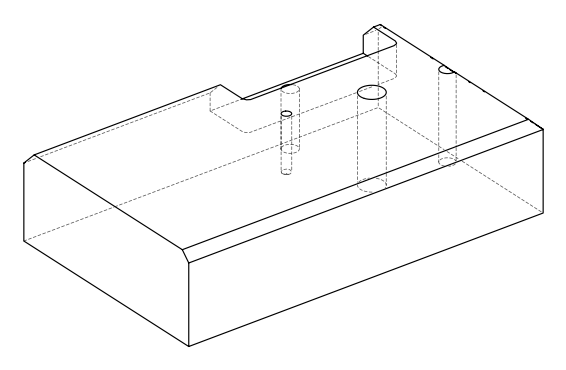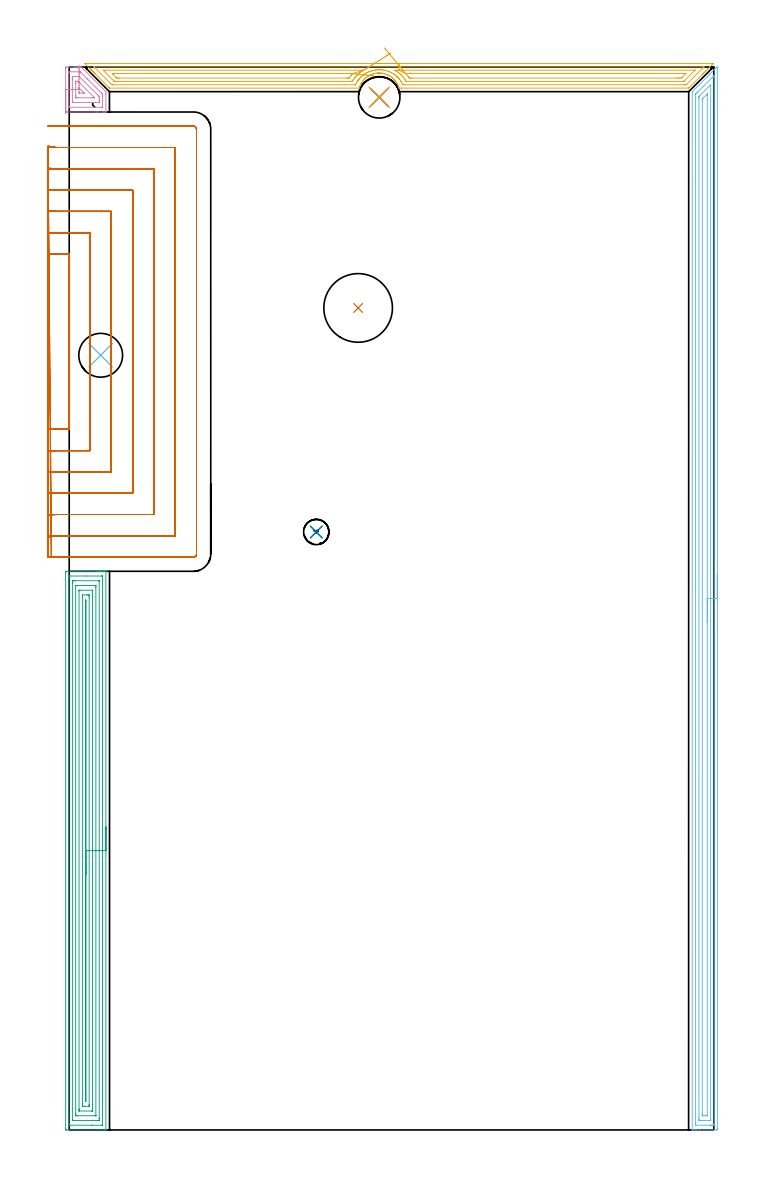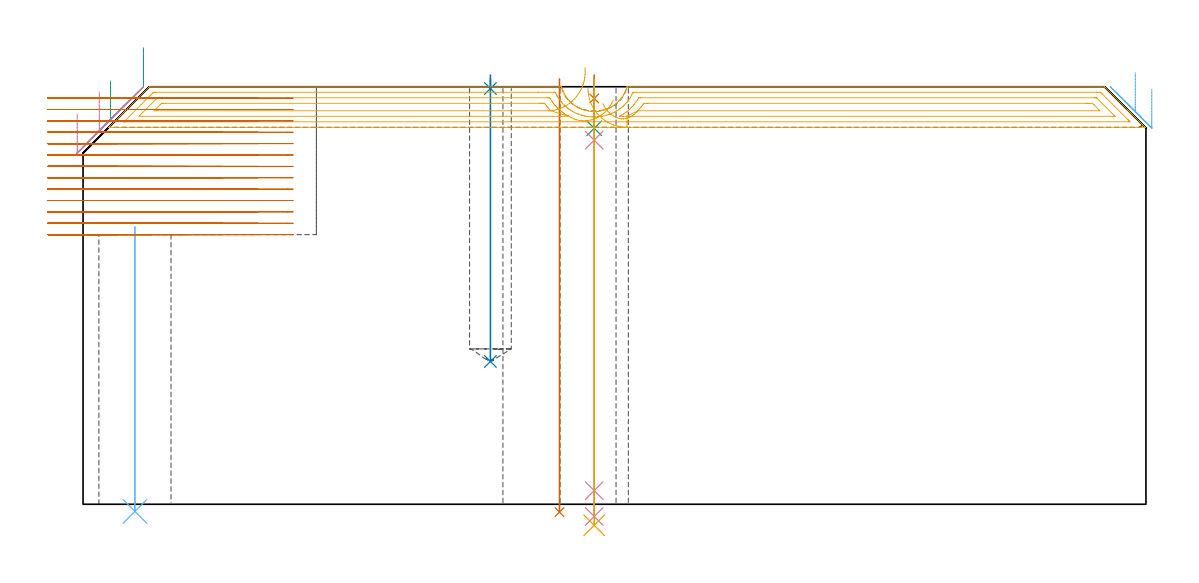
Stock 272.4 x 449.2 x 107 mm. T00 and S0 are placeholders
(PLAN: 13 operations, 8 tool changes, 117.1 min)
(1 SPOT_DRILL | STEP1HOLE | NXT0321_9005460120000 | 0.05 min | 182 mm3)
(2 SPOT_DRILL_1 | STEP1POCKET | NXT0321_9005460120000 | 0.03 min | 1 mm3)
(3 DRILL_BLIND_HOLE_INTO_CENTER | STEP1HOLE | UGT0301_191 | 0.05 min | 276 mm3)
(4 GUN_DRILL_THROUGH_HOLE | STEP1HOLE | UGT0307_003 | 0.53 min | 3723 mm3)
(5 SPADE_DRILL_TO_ENLARGE_THROUGH_HOLE | STEP1HOLE | UGT0306_008 | 0.46 min | 21502 mm3)
(6 INDEXABLE_INSERT_DRILL_THROUGH_HOLE_FROM_SOLID | STEP1HOLE_1 | NXT0302_008 | 0.3 min | 28708 mm3)
(7 INDEXABLE_INSERT_DRILL_THROUGH_HOLE_FROM_SOLID_1 | STEP1HOLE_2 | NXT0302_029 | 0.45 min | 70614 mm3)
(8 DRILL_BLIND_HOLE_INTO_CENTER_1 | STEP1POCKET | UGT0301_219 | 0.29 min | 6106 mm3)
(9 AREA_MILL | FG_CHAMFER_SURFACE | UGT0205_001 | 13.39 min | 35203 mm3)
(10 AREA_MILL_1 | FG_CHAMFER_SURFACE_1 | UGT0205_001 | 1.09 min | 3838 mm3)
(11 AREA_MILL_2 | FG_CHAMFER_SURFACE_2 | UGT0205_001 | 8.4 min | 13787 mm3)
(12 AREA_MILL_3 | FG_CHAMFER_SURFACE_3 | UGT0205_001 | 14.47 min | 24852 mm3)
(13 MILL_SLOT | SLOT_PARTIAL_RECTANGULAR | NXT0201_011 | Follow Part, ap 3, ae 75% | 77.55 min | 426715 mm3)
(TOOL NXT0321_9005460120000 | NC Spot Drill, 142deg, 12mm, Carbide, Uncoated | D12 PA142 FL30 Z2)
(TOOL UGT0301_191 | Twist Drill 7.1 mm | D7.1 PA118 FL66 Z2)
(TOOL UGT0307_003 | Gun Drill 7 mm | D7 PA130 FL24 Z1)
(TOOL UGT0306_008 | Spade Drill 17.5mm | D17.5 PA132 FL10 Z2)
(TOOL NXT0302_008 | Index. Insert Drill 18.5mm [880-D1850L25-05] | D18.5 PA176 FL93 Z2)
(TOOL NXT0302_029 | Index. Insert Drill 29mm [880-D2900L32-05] | D29 PA176 FL145 Z2)
(TOOL UGT0301_219 | Twist Drill 10.7 mm | D10.7 PA118 FL90 Z2)
(TOOL UGT0205_001 | Chamfer Mill 20 x 3 x 45 deg. | D20 FL50 Z2)
(TOOL NXT0201_011 | ENDMILL 12mm [2P460-1200-NA 1630] | D12 FL38 Z6)
(OP 1 SPOT_DRILL)
G17 G21 G94 G90
T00 M6
G54
G17 G0 G90 X131. Y436.4 S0 M3
G43 Z117. H0
G94 G81 G98 Z104. F250. R110.
G80
M5
M2
(OP 2 SPOT_DRILL_1)
G17 G21 G94 G90
T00 M6
G54
G17 G0 G90 X104.4 Y252.7 S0 M3
G43 Z117. H0
G94 G81 G98 Z106.539 F250. R110.
G80
M5
M2
(OP 3 DRILL_BLIND_HOLE_INTO_CENTER)
G17 G21 G94 G90
T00 M6
G54
G17 G0 G90 X131. Y436.4 S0 M3
G43 Z117. H0
G94 G81 G98 Z96.35 F250. R109.
G80
M5
M2
(OP 4 GUN_DRILL_THROUGH_HOLE)
G17 G21 G94 G90
T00 M6
G54
G17 G0 G90 X131. Y436.4 M8
G43 Z117. H0
Z107.641
S716 M3
G94 G1 Z93.321 F125. M26
G4 X.084
Z3.5 F250.
G4 X.084
Z-3.132 F125.
G4 X.084
M5
M9
G0 Z107.641
Z117.
M2
(OP 5 SPADE_DRILL_TO_ENLARGE_THROUGH_HOLE)
G17 G21 G94 G90
T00 M6
G54
G17 G0 G90 X131. Y436.4 S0 M3
G43 Z117. H0
G94 G73 G98 Z-5.396 F250. Q16.057 R109.
G80
M5
M2
(OP 6 INDEXABLE_INSERT_DRILL_THROUGH_HOLE_FROM_SOLID)
G17 G21 G94 G90
T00 M6
G54
G17 G0 G90 X13.3 Y327.4 S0 M3
G43 Z117. H1
G94 G81 G98 Z-1.823 F250. R71.1
G80
M5
M2
(OP 7 INDEXABLE_INSERT_DRILL_THROUGH_HOLE_FROM_SOLID_1)
G17 G21 G94 G90
T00 M6
G54
G17 G0 G90 X122.1 Y347.4 S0 M3
G43 Z117. H1
G94 G81 G98 Z-2.006 F250. R109.
G80
M5
M2
(OP 8 DRILL_BLIND_HOLE_INTO_CENTER_1)
G17 G21 G94 G90
T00 M6
G54
G17 G0 G90 X104.4 Y252.7 S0 M3
G43 Z117. H0
G94 G81 G98 Z36.6 F250. R109.
G80
M5
M2
(OP 9 AREA_MILL)
G17 G21 G94 G90
T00 M6
G54
G17 G0 G90 X15.5 Y128.05 S1061 M3
G43 Z117. H0
G94 G1 Y128.012 Z116.128 F250.
Y127.898 Z115.263
Y127.709 Z114.412
Y127.447 Z113.58
Y127.113 Z112.774
Y126.71 Z112.
Y126.242 Z111.264
Y125.71 Z110.572
Y125.121 Z109.929
Y124.478 Z109.339
Y123.786 Z108.808
Y123.05 Z108.34
Y122.276 Z107.937
Y121.47 Z107.603
Y120.638 Z107.341
Y119.786 Z107.152
Y118.922 Z107.038
Y118.05 Z107.
Y0.167
X15.497 Y0.01 Z106.988
X15.472 Y0.007 Z106.963
X15.109 Y0. Z106.608
X14.756 Z106.256
X14.092 Z105.587
X12.873 Z104.37
X12.319 Z103.813
X2.899 Z94.396
X-1.202 Z90.295
X-1.256 Y0.001 Z90.241
X-1.492 Y0.01 Z90.006
X-1.499 Y0.246 Z89.999
Y0.275
X-1.5 Y235.486 Z90.
X-1.497 Y235.857 Z90.002
X-1.492 Y236.09 Z90.006
X-1.255 Y236.1 Z90.242
X11.71 Z103.205
X12.319 Z103.813
X12.873 Z104.37
X13.205 Z104.701
X13.76 Z105.256
X14.092 Z105.587
X14.756 Z106.256
X15.109 Z106.609
X15.472 Y236.093 Z106.963
X15.497 Y236.09 Z106.988
X15.5 Y235.932 Z107.
Y118.05
X14.086 Z105.586
Y2.406
X14.085 Y2.178 Z105.585
X14.082 Y2.068 Z105.582
X14.079 Y2.021 Z105.579
X13.999 Y2.01 Z105.499
X13.601 Y2.001 Z105.101
X9.736 Y2. Z101.236
X0.305 Z91.805
X0.052 Y2.005 Z91.552
X-0.052 Y2.01 Z91.448
X-0.079 Y2.022 Z91.421
X-0.082 Y2.069 Z91.418
X-0.085 Y2.177 Z91.415
X-0.086 Y2.394 Z91.414
Y233.694
X-0.085 Y233.922 Z91.415
X-0.082 Y234.032 Z91.418
X-0.079 Y234.079 Z91.421
X0.001 Y234.09 Z91.501
X0.399 Y234.099 Z91.899
X7.245 Y234.1 Z98.745
X13.695 Z105.195
X13.948 Y234.095 Z105.448
X14.052 Y234.09 Z105.552
X14.079 Y234.078 Z105.579
X14.082 Y234.03 Z105.582
X14.085 Y233.923 Z105.585
X14.086 Y233.706 Z105.586
Y118.05
X12.671 Z104.171
Y5.079
X12.67 Y4.725 Z104.17
X12.666 Y4.186 Z104.166
X12.664 Y4.018 Z104.164
X12.498 Y4.006 Z103.998
X12.319 Y4.003 Z103.819
X11.617 Y4. Z103.117
X11.432 Z102.932
X1.681 Y4.001 Z93.181
X1.496 Y4.003 Z92.996
X1.374 Y4.007 Z92.874
X1.335 Y4.01 Z92.835
X1.333 Y4.026 Z92.833
X1.331 Y4.068 Z92.831
X1.329 Y4.186 Z92.829
Y231.021
X1.33 Y231.375 Z92.83
X1.334 Y231.914 Z92.834
X1.336 Y232.082 Z92.836
X1.502 Y232.094 Z93.002
X1.681 Y232.097 Z93.181
X2.383 Y232.1 Z93.883
X2.568 Z94.068
X12.319 Y232.099 Z103.819
X12.503 Y232.097 Z104.003
X12.626 Y232.093 Z104.126
X12.665 Y232.09 Z104.165
X12.667 Y232.074 Z104.167
X12.669 Y232.032 Z104.169
X12.671 Y231.914 Z104.171
Y118.05
X11.257 Z102.757
Y6.149
X11.256 Y6.046 Z102.756
X11.253 Y6.017 Z102.753
X11.251 Y6.01 Z102.751
X11.243 Y6.007 Z102.743
X11.19 Y6.003 Z102.69
X10.975 Y6.001 Z102.475
X10.546 Y6. Z102.046
X3.426 Z94.926
X3.016 Y6.002 Z94.516
X2.811 Y6.006 Z94.311
X2.762 Y6.01 Z94.262
X2.749 Y6.016 Z94.249
X2.747 Y6.032 Z94.247
X2.745 Y6.098 Z94.245
X2.743 Y6.689 Z94.243
Y6.865
Y229.951
X2.744 Y230.054 Z94.244
X2.747 Y230.083 Z94.247
X2.749 Y230.09 Z94.249
X2.757 Y230.093 Z94.257
X2.81 Y230.097 Z94.31
X3.025 Y230.099 Z94.525
X3.454 Y230.1 Z94.954
X10.574 Z102.074
X10.984 Y230.098 Z102.484
X11.188 Y230.094 Z102.688
X11.238 Y230.09 Z102.738
X11.251 Y230.084 Z102.751
X11.253 Y230.068 Z102.753
X11.255 Y230.002 Z102.755
X11.257 Y229.411 Z102.757
Y229.235
Y118.05
X9.843 Z101.343
Y8.281
X9.842 Y8.158 Z101.342
X9.839 Y8.06 Z101.339
X9.834 Y8.009 Z101.334
X9.82 Y8.006 Z101.32
X9.659 Y8.002 Z101.159
X9.419 Y8. Z100.919
X4.248 Y8.001 Z95.748
X4.192 Y8.005 Z95.692
X4.166 Y8.009 Z95.666
X4.163 Y8.096 Z95.663
X4.158 Y8.466 Z95.658
X4.157 Y8.651 Z95.657
Y8.836
Y227.819
X4.158 Y227.942 Z95.658
X4.161 Y228.04 Z95.661
X4.166 Y228.091 Z95.666
X4.18 Y228.094 Z95.68
X4.341 Y228.098 Z95.841
X4.581 Y228.1 Z96.081
X9.752 Y228.098 Z101.252
X9.808 Y228.095 Z101.308
X9.834 Y228.091 Z101.334
X9.837 Y228.003 Z101.337
X9.842 Y227.634 Z101.342
X9.843 Y227.449 Z101.343
Y227.264
Y118.05
X8.429 Z99.929
Y10.784
X8.427 Y10.437 Z99.927
X8.425 Y10.164 Z99.925
X8.422 Y10.03 Z99.922
X8.416 Y10.009 Z99.916
X8.382 Y10.006 Z99.882
X8.319 Y10.002 Z99.819
X6.548 Y10. Z98.048
X6.114 Y10.001 Z97.614
X5.657 Y10.004 Z97.157
X5.587 Y10.01 Z97.087
X5.578 Y10.084 Z97.078
X5.575 Y10.437 Z97.075
X5.572 Y10.983 Z97.072
X5.571 Y225.316 Z97.071
X5.573 Y225.663 Z97.073
X5.575 Y225.936 Z97.075
X5.578 Y226.07 Z97.078
X5.584 Y226.09 Z97.084
X5.618 Y226.094 Z97.118
X5.681 Y226.098 Z97.181
X7.452 Y226.1 Z98.952
X7.886 Y226.099 Z99.386
X8.343 Y226.096 Z99.843
X8.413 Y226.09 Z99.913
X8.422 Y226.016 Z99.922
X8.425 Y225.663 Z99.925
X8.428 Y225.117 Z99.928
X8.429 Y118.05 Z99.929
X7.015 Z98.515
X7.014 Y12.209 Z98.514
X7. Y12.101 Z98.5
X6.986 Y12.223 Z98.486
X6.985 Y12.238 Z98.485
X6.986 Y223.891 Z98.486
X7. Y223.999 Z98.5
X7.014 Y223.876 Z98.514
X7.015 Y223.862 Z98.515
Y118.05
Y117.178 Z98.553
Y116.314 Z98.667
Y115.462 Z98.855
Y114.63 Z99.118
Y113.824 Z99.452
Y113.05 Z99.854
Y112.314 Z100.323
Y111.622 Z100.854
Y110.979 Z101.444
Y110.39 Z102.087
Y109.858 Z102.779
Y109.39 Z103.515
Y108.987 Z104.288
Y108.653 Z105.094
Y108.391 Z105.926
Y108.202 Z106.778
Y108.088 Z107.643
Y108.05 Z108.515
G0 Z117.
M5
M2
(OP 10 AREA_MILL_1)
G17 G21 G94 G90
T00 M6
G54
G17 G0 G90 X-1.5 Y429.7 S1061 M3
G43 Z117. H0
Z100.
G94 G1 Y429.738 Z99.128 F250.
Y429.852 Z98.263
Y430.041 Z97.412
Y430.303 Z96.58
Y430.637 Z95.774
Y431.04 Z95.
Y431.508 Z94.264
Y432.04 Z93.572
Y432.629 Z92.929
Y433.272 Z92.34
Y433.964 Z91.808
Y434.7 Z91.34
Y435.474 Z90.937
Y436.28 Z90.603
Y437.112 Z90.341
Y437.964 Z90.152
Y438.828 Z90.038
Y439.7 Z90.
Y448.245
X-1.499 Y448.612 Z90.001
X-1.494 Y449.13 Z90.003
X-1.491 Y449.192 Z90.005
X-0.978 Y449.2 Z90.518
X1.681 Z93.175
X2.284 Z93.781
X2.568 Z94.064
X3.171 Z94.667
X3.454 Z94.949
X4.02 Z95.52
X4.784 Z96.283
X4.945 Y449.199 Z96.444
X5.111 Y449.19 Z96.607
X5.227 Y449.073 Z96.726
X15.421 Y438.88 Z106.919
X15.491 Y438.809 Z106.991
X15.493 Y438.797 Z106.993
X15.5 Y437.918 Z107.
Y430.342
X15.497 Y430.21 Z106.988
X15.476 Y430.207 Z106.967
X15.167 Y430.2 Z106.666
X14.658 Z106.157
X14.092 Z105.587
X12.036 Z103.533
X11.432 Z102.927
X10.848 Z102.343
X-0.978 Y430.201 Z90.519
X-1.201 Y430.203 Z90.296
X-1.491 Y430.208 Z90.006
X-1.494 Y430.269 Z90.003
X-1.499 Y430.788 Z90.001
X-1.5 Y431.313 Z90.
Y439.7
X-0.086 Z91.414
Y446.824
X-0.084 Y447.051 Z91.416
X-0.081 Y447.161 Z91.419
X-0.08 Y447.181 Z91.42
X-0.047 Y447.19 Z91.453
X0.058 Y447.193 Z91.558
X0.427 Y447.199 Z91.927
X4.341 Z95.841
X4.463 Y447.198 Z95.963
X4.561 Y447.194 Z96.061
X4.626 Y447.19 Z96.126
X4.677 Y447.162 Z96.177
X5.019 Y446.83 Z96.519
X7.735 Y444.115 Z99.235
X13.568 Y438.282 Z105.068
X13.929 Y437.918 Z105.429
X14.033 Y437.805 Z105.533
X14.079 Y437.747 Z105.579
X14.08 Y437.696 Z105.58
X14.083 Y437.475 Z105.583
X14.086 Y437.033 Z105.586
Y432.577
X14.083 Y432.349 Z105.583
X14.081 Y432.24 Z105.581
X14.079 Y432.219 Z105.579
X14.046 Y432.21 Z105.546
X13.942 Y432.207 Z105.442
X13.573 Y432.201 Z105.073
X0.047 Z91.547
X-0.037 Y432.202 Z91.463
X-0.073 Y432.206 Z91.427
X-0.08 Y432.209 Z91.42
X-0.082 Y432.215 Z91.418
X-0.084 Y432.241 Z91.416
X-0.085 Y432.349 Z91.415
X-0.086 Y432.564 Z91.414
Y439.7
X1.328 Z92.828
Y444.156
X1.329 Y444.51 Z92.829
X1.33 Y445.047 Z92.83
X1.332 Y445.136 Z92.832
X1.335 Y445.177 Z92.835
X1.339 Y445.19 Z92.839
X1.378 Y445.193 Z92.878
X1.53 Y445.199 Z93.03
X3.303 Y445.2 Z94.803
X3.454 Y445.198 Z94.954
X4.199 Y445.19 Z95.699
X4.341 Y445.059 Z95.841
X4.354 Y445.047 Z95.854
X11.902 Y437.499 Z103.402
X12.319 Y437.08 Z103.819
X12.369 Y437.026 Z103.869
X12.664 Y436.679 Z104.164
X12.669 Y436.135 Z104.169
X12.671 Y435.782 Z104.171
Y435.244
Y434.89
X12.67 Y434.353 Z104.17
X12.668 Y434.265 Z104.168
X12.665 Y434.223 Z104.165
X12.661 Y434.21 Z104.161
X12.622 Y434.207 Z104.122
X12.47 Y434.201 Z103.97
X1.681 Y434.2 Z93.181
X1.529 Y434.202 Z93.029
X1.428 Y434.205 Z92.928
X1.349 Y434.21 Z92.849
X1.335 Y434.221 Z92.835
X1.333 Y434.236 Z92.833
X1.331 Y434.353 Z92.831
X1.329 Y434.707 Z92.829
X1.328 Y439.7 Z92.828
X2.743 Z94.243
Y442.198
Y442.374
X2.747 Y443.084 Z94.247
X2.749 Y443.182 Z94.249
X2.838 Y443.19 Z94.338
X3.043 Y443.195 Z94.543
X3.454 Y443.199 Z94.954
X3.52 Z95.02
X3.722 Y443.19 Z95.222
X4.102 Y442.838 Z95.602
X4.341 Y442.607 Z95.841
X4.578 Y442.374 Z96.078
X10.546 Y436.405 Z102.046
X10.672 Y436.277 Z102.172
X10.709 Y436.236 Z102.209
X10.73 Y436.21 Z102.23
X10.681 Y436.207 Z102.181
X10.546 Y436.202 Z102.046
X10.432 Y436.201 Z101.932
X9.724 Y436.2 Z101.224
X3.39 Z94.89
X3.02 Y436.202 Z94.52
X2.835 Y436.206 Z94.335
X2.75 Y436.21 Z94.25
X2.748 Y436.273 Z94.248
X2.743 Y436.85 Z94.243
Y437.026
Y439.7
X4.157 Z95.657
Y439.885
X4.158 Y440.069 Z95.658
X4.16 Y440.192 Z95.66
X4.164 Y440.29 Z95.664
X4.167 Y440.324 Z95.667
X4.185 Y440.307 Z95.685
X4.341 Y440.158 Z95.841
X4.802 Y439.7 Z96.302
X5.227 Y439.275 Z96.727
X5.693 Y438.809 Z97.193
X6.114 Y438.385 Z97.614
X6.274 Y438.219 Z97.774
X6.28 Y438.209 Z97.78
X6.278 Y438.208 Z97.778
X6.224 Y438.204 Z97.724
X6.114 Y438.201 Z97.614
X4.341 Y438.2 Z95.841
X4.254 Y438.201 Z95.754
X4.201 Y438.204 Z95.701
X4.173 Y438.209 Z95.673
X4.164 Y438.213 Z95.664
X4.163 Y438.255 Z95.663
X4.158 Y438.624 Z95.658
X4.157 Y439.7 Z95.657
Y440.572 Z95.695
Y441.436 Z95.809
Y442.288 Z95.998
Y443.12 Z96.26
Y443.926 Z96.594
Y444.7 Z96.996
Y445.436 Z97.465
Y446.128 Z97.996
Y446.771 Z98.586
Y447.361 Z99.229
Y447.892 Z99.921
Y448.36 Z100.657
Y448.763 Z101.43
Y449.097 Z102.236
Y449.359 Z103.068
Y449.548 Z103.92
Y449.662 Z104.785
Y449.7 Z105.657
G0 Z117.
M5
M2
(OP 11 AREA_MILL_2)
G17 G21 G94 G90
T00 M6
G54
G17 G0 G90 X129.4 Y450.7 S1061 M3
G43 Z117. H0
Z106.6
G94 G1 X129.438 Z105.728 F250.
X129.552 Z104.864
X129.741 Z104.012
X130.003 Z103.18
X130.337 Z102.374
X130.74 Z101.6
X131.208 Z100.864
X131.74 Z100.172
X132.329 Z99.529
X132.972 Z98.94
X133.664 Z98.409
X134.4 Z97.94
X135.174 Z97.537
X135.98 Z97.203
X136.812 Z96.941
X137.664 Z96.752
X138.528 Z96.638
X139.4 Z96.6
X272.18 Y450.699 Z96.599
X272.183 Y450.694 Z96.604
X272.18 Y450.683 Z96.615
X272.109 Y450.608 Z96.691
X271.585 Y450.084 Z97.215
X271.384 Y449.882 Z97.414
X270.816 Y449.316 Z97.984
X270.692 Y449.191 Z98.107
X270.507 Y449.005 Z98.291
X269.987 Y448.486 Z98.813
X269.631 Y448.129 Z99.167
X269.157 Y447.657 Z99.643
X268.905 Y447.404 Z99.893
X268.755 Y447.253 Z100.043
X268.608 Y447.107 Z100.191
X268.459 Y446.958 Z100.34
X268.317 Y446.814 Z100.481
X268.178 Y446.677 Z100.621
X268.012 Y446.511 Z100.787
X267.878 Y446.376 Z100.92
X267.748 Y446.246 Z101.051
X262.027 Y440.527 Z106.773
X261.82 Y440.321 Z106.976
X261.794 Y440.306 Z106.992
X261.76 Y440.3 Z107.
X140.293
X139.415 Y440.307 Z106.993
X139.4 Y440.348 Z106.952
X139.375 Y440.423 Z106.876
X139.279 Y440.68 Z106.615
X139.042 Y441.318 Z105.982
X138.839 Y441.768 Z105.532
X138.609 Y442.212 Z105.088
X138.507 Y442.389 Z104.91
X138.273 Y442.751 Z104.548
X138.023 Y443.106 Z104.193
X137.911 Y443.246 Z104.052
X137.861 Y443.309 Z103.987
X137.794 Y443.395 Z103.904
X137.615 Y443.622 Z103.676
X137.497 Y443.747 Z103.548
X137.316 Y443.942 Z103.357
X137.262 Y444. Z103.299
X136.722 Y444.515 Z102.784
X136.49 Y444.707 Z102.59
X136.25 Y444.892 Z102.404
X135.83 Y445.188 Z102.11
X135.388 Y445.46 Z101.838
X134.937 Y445.708 Z101.588
X134.78 Y445.787 Z101.51
X134.59 Y445.871 Z101.427
X134.488 Y445.915 Z101.382
X134.415 Y445.948 Z101.35
X134.227 Y446.023 Z101.276
X134.045 Y446.096 Z101.204
X133.6 Y446.245 Z101.053
X133.179 Y446.366 Z100.933
X133.152 Y446.374 Z100.926
X133.109 Y446.384 Z100.916
X132.707 Y446.475 Z100.825
X132.344 Y446.537 Z100.761
X132.26 Y446.55 Z100.744
X132.255 Y446.551
X131.978 Y446.584 Z100.711
X131.814 Y446.604 Z100.691
X131.7 Y446.611 Z100.682
X131.529 Y446.624 Z100.672
X131.367 Y446.633 Z100.658
X131.362
X131.123 Y446.638 Z100.656
X131.057 Y446.639 Z100.652
X130.921 Y446.642 Z100.653
X130.682 Y446.631 Z100.658
X130.568 Y446.626 Z100.661
X130.475 Y446.623 Z100.667
X130.469 Z100.668
X130.433 Y446.619 Z100.67
X130.375 Y446.615 Z100.676
X130.227 Y446.604 Z100.692
X130.199 Y446.601 Z100.694
X130.028 Y446.587 Z100.71
X129.582 Y446.526 Z100.773
X129.135 Y446.44 Z100.859
X128.785 Y446.354 Z100.944
X128.69 Y446.331 Z100.967
X128.242 Y446.194 Z101.103
X127.789 Y446.028 Z101.266
X127.573 Y445.938 Z101.361
X127.553 Y445.929 Z101.37
X127.343 Y445.838 Z101.459
X127.223 Y445.787 Z101.511
X126.896 Y445.62 Z101.677
X126.567 Y445.431 Z101.869
X126.454 Y445.366 Z101.934
X126.012 Y445.083 Z102.216
X125.749 Y444.894 Z102.406
X125.43 Y444.639 Z102.66
X125.242 Y444.478 Z102.821
X125.12 Y444.373 Z102.927
X125.045 Y444.3 Z103.
X124.93 Y444.185 Z103.11
X124.812 Y444.071 Z103.227
X124.739 Y444. Z103.299
X124.524 Y443.762 Z103.538
X124.227 Y443.431 Z103.867
X124.133 Y443.309 Z103.989
X123.976 Y443.105 Z104.193
X123.671 Y442.663 Z104.635
X123.528 Y442.433 Z104.865
X123.39 Y442.211 Z105.088
X123.335 Y442.114 Z105.185
X123.136 Y441.719 Z105.581
X123.083 Y441.598 Z105.7
X123.064 Y441.556 Z105.741
X123.026 Y441.471 Z105.829
X122.958 Y441.317 Z105.982
X122.942 Y441.276 Z106.023
X122.884 Y441.118 Z106.177
X122.728 Y440.701 Z106.598
X122.713 Y440.661 Z106.639
X122.622 Y440.421 Z106.877
X122.576 Y440.305 Z106.991
X122.43 Y440.3 Z107.
X17.04
X17.006 Y440.306 Z106.992
X16.98 Y440.321 Z106.976
X16.773 Y440.526 Z106.773
X10.922 Y446.376 Z100.92
X10.788 Y446.511 Z100.787
X10.622 Y446.677 Z100.621
X10.483 Y446.814 Z100.481
X10.341 Y446.958 Z100.34
X10.192 Y447.107 Z100.191
X10.045 Y447.253 Z100.043
X9.895 Y447.404 Z99.893
X9.762 Y447.537 Z99.761
X9.607 Y447.691 Z99.604
X9.448 Y447.851 Z99.447
X9.332 Y447.967 Z99.331
X9.168 Y448.129 Z99.166
X9.001 Y448.298 Z99.
X8.902 Y448.397 Z98.901
X6.606 Y450.694 Z96.605
X6.608 Y450.696 Z96.603
X6.769 Y450.7 Z96.6
X139.4
Y449.286 Z98.014
X267.837 Y449.285 Z98.015
X268.012 Y449.283 Z98.017
X268.18 Y449.279 Z98.021
X268.311 Y449.272 Z98.028
X268.252 Y449.209 Z98.091
X268.111 Y449.062 Z98.238
X268.012 Y448.962 Z98.338
X267.813 Y448.763 Z98.537
X261.178 Y442.128 Z105.172
X260.867 Y441.821 Z105.479
X260.772 Y441.734 Z105.566
X260.743 Y441.721 Z105.579
X260.701 Y441.719 Z105.581
X259.974 Y441.715 Z105.585
X259.813 Y441.714 Z105.586
X141.918 Y441.715 Z105.585
X141.186 Y441.719 Z105.581
X141.018 Y441.721 Z105.579
X140.95 Y441.765 Z105.535
X140.915 Y441.823 Z105.477
X140.614 Y442.433 Z104.867
X140.293 Y443.015 Z104.285
X140.101 Y443.309 Z103.991
X139.669 Y443.922 Z103.378
X139.46 Y444.185 Z103.115
X139.4 Y444.258 Z103.042
X139.009 Y444.683 Z102.617
X138.633 Y445.062 Z102.238
X138.507 Y445.185 Z102.115
X138.375 Y445.304 Z101.996
X138.179 Y445.476 Z101.824
X137.644 Y445.909 Z101.391
X137.614 Y445.93 Z101.37
X137.601 Y445.938 Z101.362
X137.076 Y446.288 Z101.012
X136.721 Y446.507 Z100.793
X136.171 Y446.814 Z100.486
X135.827 Y446.985 Z100.315
X135.506 Y447.13 Z100.17
X134.934 Y447.355 Z99.945
X134.109 Y447.625 Z99.675
X134.041 Y447.644 Z99.656
X133.872 Y447.691 Z99.609
X133.148 Y447.847 Z99.453
X132.954 Y447.882 Z99.418
X132.255 Y447.981 Z99.319
X131.927 Y448.013 Z99.287
X131.362 Y448.045 Z99.255
X130.994 Y448.051 Z99.249
X130.469 Y448.038 Z99.262
X130.137 Y448.016 Z99.284
X129.575 Y447.96 Z99.34
X129.335 Y447.926 Z99.374
X128.682 Y447.813 Z99.487
X128.579 Y447.793 Z99.507
X128.137 Y447.691 Z99.609
X127.789 Y447.596 Z99.704
X127.732 Y447.579 Z99.721
X127.649 Y447.553 Z99.747
X126.896 Y447.289 Z100.011
X126.556 Y447.148 Z100.152
X126.003 Y446.905 Z100.395
X125.941 Y446.876 Z100.424
X125.823 Y446.814 Z100.486
X125.372 Y446.558 Z100.742
X125.11 Y446.403 Z100.897
X124.823 Y446.22 Z101.08
X124.402 Y445.938 Z101.362
X124.294 Y445.862 Z101.438
X124.266 Y445.841 Z101.459
X124.217 Y445.802 Z101.498
X123.809 Y445.461 Z101.839
X123.358 Y445.062 Z102.238
X123.34 Y445.046 Z102.254
X123.323 Y445.029 Z102.271
X122.911 Y444.59 Z102.71
X122.539 Y444.185 Z103.115
X122.489 Y444.128 Z103.172
X122.43 Y444.054 Z103.246
X122.115 Y443.618 Z103.682
X121.902 Y443.309 Z103.991
X121.759 Y443.092 Z104.208
X121.537 Y442.738 Z104.562
X121.43 Y442.538 Z104.762
X121.377 Y442.433 Z104.867
X121.06 Y441.775 Z105.525
X121.037 Y441.735 Z105.565
X121.027 Y441.721 Z105.579
X121.009 Y441.72 Z105.58
X120.644 Y441.715 Z105.585
X116.625 Y441.714 Z105.586
X18.664 Y441.715 Z105.585
X18.299 Y441.718 Z105.582
X18.117 Y441.721 Z105.579
X18.028 Y441.733 Z105.567
X17.933 Y441.822 Z105.478
X17.318 Y442.433 Z104.867
X17.04 Y442.71 Z104.59
X10.788 Y448.962 Z98.338
X10.537 Y449.215 Z98.085
X10.483 Y449.274 Z98.026
X10.478 Y449.282 Z98.018
Y449.283 Z98.017
X10.505 Y449.284 Z98.016
X10.561 Y449.285 Z98.015
X10.788 Y449.286 Z98.014
X139.4
Y447.872 Z99.428
X264.256 Y447.871 Z99.429
X264.32 Y447.87 Z99.43
X264.44 Y447.866 Z99.434
X264.451 Y447.865 Z99.435
X264.447 Y447.854 Z99.446
X264.44 Y447.841 Z99.459
X264.365 Y447.764 Z99.536
X264.292 Y447.691 Z99.609
X259.909 Y443.309 Z103.991
X259.741 Y443.15 Z104.15
X259.726 Y443.137 Z104.163
X259.67 Y443.134 Z104.167
X259.572 Y443.13 Z104.17
X259.449 Y443.129 Z104.171
X259.265 Y443.128 Z104.172
X142.973 Y443.129 Z104.171
X142.788 Y443.13 Z104.17
X142.421 Y443.135 Z104.165
X142.39 Y443.139 Z104.161
X142.382 Y443.148 Z104.152
X142.365 Y443.172 Z104.128
X142.079 Y443.653 Z103.647
X141.714 Y444.185 Z103.115
X141.186 Y444.891 Z102.409
X141.04 Y445.062 Z102.238
X140.687 Y445.453 Z101.847
X140.293 Y445.854 Z101.446
X140.204 Y445.938 Z101.362
X139.786 Y446.32 Z100.98
X139.4 Y446.634 Z100.666
X139.168 Y446.814 Z100.486
X138.507 Y447.277 Z100.023
X137.838 Y447.691 Z99.609
X137.614 Y447.829 Z99.471
X137.596 Y447.865 Z99.435
X137.614 Y447.866 Z99.434
X138.323 Y447.871 Z99.429
X138.507
X139.4 Y447.872 Z99.428
X142.162 Y446.453 Z100.847
X142.168 Y446.454 Z100.846
X142.203 Y446.456 Z100.844
X142.267 Y446.457 Z100.843
X142.443
X260.339
X260.479 Y446.455 Z100.845
X260.556 Y446.452 Z100.848
X260.589 Y446.449 Z100.851
X260.572 Y446.428 Z100.872
X260.536 Y446.387 Z100.913
X260.474 Y446.324 Z100.976
X259.081 Y444.93 Z102.37
X258.699 Y444.56 Z102.74
X258.188 Y444.55 Z102.75
X257.821 Y444.545 Z102.755
X257.295 Y444.543 Z102.757
X256.931
X144.759
X144.393 Y444.545 Z102.755
X143.866 Y444.55 Z102.75
X143.7 Y444.562 Z102.738
X143.554 Y444.757 Z102.543
X143.326 Y445.062 Z102.238
X142.973 Y445.525 Z101.775
X142.622 Y445.938 Z101.362
X142.162 Y446.453 Z100.847
X141.709 Y447.003 Z100.345
X141.229 Y447.585 Z99.907
X140.727 Y448.195 Z99.536
X140.206 Y448.827 Z99.235
X139.67 Y449.476 Z99.007
X139.124 Y450.139 Z98.853
X138.572 Y450.81 Z98.775
X138.017 Y451.483 Z98.772
X137.464 Y452.154 Z98.846
X136.917 Y452.817 Z98.995
X136.381 Y453.468 Z99.219
X135.859 Y454.101 Z99.515
X135.356 Y454.712 Z99.881
X134.874 Y455.296 Z100.316
X134.419 Y455.848 Z100.814
X133.993 Y456.365 Z101.373
X133.599 Y456.842 Z101.988
X133.242 Y457.276 Z102.655
G0 X135.908 Y455.04 Z103.581
G1 X135.533 Y454.806 Z102.83
X135.104 Y454.537 Z102.119
X134.624 Y454.236 Z101.455
X134.097 Y453.906 Z100.843
X133.527 Y453.549 Z100.288
X132.918 Y453.167 Z99.793
X132.275 Y452.765 Z99.363
X131.602 Y452.343 Z99.001
X130.905 Y451.907 Z98.709
X130.19 Y451.458 Z98.49
X129.461 Y451.002 Z98.346
X128.724 Y450.54 Z98.277
X127.984 Y450.077 Z98.284
X127.248 Y449.616 Z98.367
X126.521 Y449.16 Z98.525
X125.809 Y448.714 Z98.758
X125.116 Y448.28 Z99.063
X124.449 Y447.862 Z99.438
X124.402 Y447.832 Z99.468
X124.324 Y447.786 Z99.514
X124.196 Y447.712 Z99.588
X124.16 Y447.691 Z99.609
X123.646 Y447.374 Z99.926
X123.323 Y447.165 Z100.135
X123.114 Y447.02 Z100.28
X122.826 Y446.814 Z100.486
X122.606 Y446.642 Z100.658
X122.43 Y446.498 Z100.802
X121.799 Y445.938 Z101.362
X121.665 Y445.812 Z101.488
X121.537 Y445.685 Z101.615
X121.233 Y445.36 Z101.94
X120.96 Y445.062 Z102.238
X120.815 Y444.894 Z102.406
X120.644 Y444.685 Z102.615
X120.281 Y444.185 Z103.115
X120.068 Y443.874 Z103.426
X119.702 Y443.309 Z103.991
X119.588 Y443.135 Z104.165
X119.226 Y443.131 Z104.169
X119.041 Y443.129 Z104.171
X19.719
X19.535 Y443.13 Z104.17
X19.167 Y443.135 Z104.165
X19.073 Y443.137 Z104.163
X19.048 Y443.159 Z104.141
X18.994 Y443.208 Z104.092
X18.89 Y443.309 Z103.991
X18.826 Y443.373 Z103.927
X15.253 Y446.946 Z100.354
X14.511 Y447.691 Z99.609
X14.36 Y447.847 Z99.453
X14.354 Y447.866 Z99.434
X15.253 Y447.871 Z99.429
X124.217
X124.316 Y447.869 Z99.431
X124.449 Y447.862 Z99.438
X119.838 Y446.448 Z100.852
X119.818 Y446.421 Z100.879
X119.801 Y446.399 Z100.901
X119.553 Y446.132 Z101.168
X119.377 Y445.938 Z101.362
X119.137 Y445.664 Z101.636
X118.858 Y445.324 Z101.976
X118.744 Y445.173 Z102.127
X118.365 Y444.664 Z102.636
X118.276 Y444.55 Z102.75
X118.141 Y444.547 Z102.753
X117.965 Y444.544 Z102.756
X117.6 Y444.543 Z102.757
X117.071
X21.141
X20.612 Y444.544 Z102.756
X20.244 Y444.547 Z102.753
X20.121 Y444.55 Z102.75
X19.862 Y444.795 Z102.505
X19.719 Y444.931 Z102.369
X18.6 Y446.05 Z101.25
X18.392 Y446.262 Z101.038
X18.264 Y446.396 Z100.904
X18.215 Y446.453 Z100.847
X18.223
X18.299 Y446.455 Z100.845
X18.826 Y446.457 Z100.843
X19.19
X119.222
X119.499 Y446.456 Z100.844
X119.751 Y446.453 Z100.847
X119.813 Y446.45 Z100.85
X119.838 Y446.448 Z100.852
X120.695 Y446.352 Z100.986
X121.537 Y446.259 Z101.194
X122.357 Y446.168 Z101.475
X123.151 Y446.079 Z101.827
X123.91 Y445.995 Z102.248
X124.631 Y445.915 Z102.733
X125.307 Y445.84 Z103.28
X125.932 Y445.77 Z103.884
X126.503 Y445.707 Z104.54
X127.015 Y445.65 Z105.244
X127.465 Y445.6 Z105.99
X127.847 Y445.557 Z106.773
X128.161 Y445.523 Z107.586
X128.403 Y445.496 Z108.424
X128.571 Y445.477 Z109.28
X128.665 Y445.467 Z110.147
X128.683 Y445.465 Z111.019
X128.625 Y445.471 Z111.89
G0 Z117.
M5
M2
(OP 12 AREA_MILL_3)
G17 G21 G94 G90
T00 M6
G54
G17 G0 G90 X273.9 Y234.599 S1061 M3
G43 Z117. H0
Z106.4
G94 G1 Y234.561 Z105.528 F250.
Y234.447 Z104.663
Y234.259 Z103.812
Y233.996 Z102.98
Y233.662 Z102.174
Y233.26 Z101.4
Y232.791 Z100.664
Y232.26 Z99.972
Y231.67 Z99.329
Y231.027 Z98.739
Y230.335 Z98.208
Y229.599 Z97.74
Y228.826 Z97.337
Y228.02 Z97.003
Y227.188 Z96.741
Y226.336 Z96.552
Y225.471 Z96.438
Y224.599 Z96.4
Y0.628
X273.896 Y0.189 Z96.402
X273.892 Y0.01 Z96.406
X273.71 Y0. Z96.587
X266.396 Z103.898
X264.991 Z105.305
X264.633 Z105.662
X263.667 Z106.633
X263.305 Z106.986
X263.303 Y0.007 Z106.988
X263.3 Y0.181 Z107.
X263.304 Y438.74 Z106.996
X263.306 Y438.748 Z106.994
X263.322 Y438.812 Z106.974
X263.354 Y438.855 Z106.943
X270.804 Y446.304 Z99.496
X273.54 Y449.041 Z96.759
X273.585 Y449.087 Z96.712
X273.672 Y449.163 Z96.622
X273.778 Y449.185 Z96.515
X273.897 Y449.199 Z96.397
X273.9 Y449.132 Z96.4
Y224.599
X272.486 Z97.814
X272.485 Y2.499 Z97.815
Y2.417
X272.479 Y2.02 Z97.821
X272.09 Y2.006 Z98.21
X271.685 Y2.002 Z98.615
X271.214 Y2. Z99.086
X270.804 Z99.496
X264.815 Y2.001 Z105.485
X264.782 Y2.002 Z105.518
X264.747 Y2.006 Z105.553
X264.723 Y2.009 Z105.577
X264.721 Y2.036 Z105.579
X264.715 Y2.334 Z105.585
Y2.417
X264.719 Y436.947 Z105.581
X264.724 Y437.749 Z105.576
X264.802 Y437.841 Z105.498
X265.157 Y438.204 Z105.143
X265.515 Y438.565 Z104.785
X265.599 Y438.65 Z104.701
X272.114 Y445.164 Z98.186
X272.259 Y445.306 Z98.041
X272.464 Y445.504 Z97.836
X272.479 Y445.516 Z97.821
X272.481 Y445.468 Z97.819
X272.484 Y445.338 Z97.816
X272.486 Y445.076 Z97.814
Y444.994
Y224.599
X271.072 Z99.228
X271.071 Y4.827 Z99.229
X271.069 Y4.205 Z99.231
X271.067 Y4.069 Z99.233
X271.065 Y4.011 Z99.235
X271.001 Y4.005 Z99.299
X270.804 Y4.002 Z99.496
X270.124 Y4. Z100.176
X267.48 Z102.82
X266.598 Z103.702
X266.396 Y4.003 Z103.904
X266.195 Y4.008 Z104.105
X266.142 Y4.01 Z104.158
X266.135 Y4.044 Z104.165
X266.132 Y4.115 Z104.168
X266.13 Y4.205 Z104.17
X266.129 Y4.476 Z104.171
X266.128 Y5.099 Z104.172
X266.133 Y436.053 Z104.167
Y436.32
X266.137 Y436.634 Z104.163
X266.139 Y436.709 Z104.161
X266.152 Y436.741 Z104.148
X266.181 Y436.773 Z104.119
X266.346 Y436.947 Z103.954
X270.927 Y441.527 Z99.373
X270.962 Y441.561 Z99.338
X271.012 Y441.607 Z99.288
X271.06 Y441.65 Z99.24
X271.065 Y441.606 Z99.235
X271.069 Y441.418 Z99.231
X271.071 Y441.303 Z99.229
X271.072 Y224.599 Z99.228
X269.657 Z100.643
Y6.262
X269.655 Y6.053 Z100.645
X269.652 Y6.019 Z100.648
X269.65 Y6.01 Z100.65
X269.641 Y6.007 Z100.659
X269.587 Y6.003 Z100.713
X269.478 Y6.001 Z100.822
X269.041 Y6. Z101.259
X268.159 Z102.141
X267.721 Y6.003 Z102.579
X267.614 Y6.006 Z102.686
X267.561 Y6.01 Z102.739
X267.549 Y6.017 Z102.751
X267.548 Y6.034 Z102.752
X267.545 Y6.14 Z102.755
X267.543 Y6.618 Z102.757
Y6.887
X267.547 Y435.159 Z102.753
X267.55 Y435.47 Z102.75
X267.553 Y435.624 Z102.747
X267.556 Y435.695 Z102.744
X267.592 Y435.734 Z102.708
X267.902 Y436.053 Z102.398
X269.572 Y437.723 Z100.728
X269.63 Y437.779 Z100.67
X269.648 Y437.794 Z100.652
X269.652 Z100.648
X269.653 Y437.791 Z100.647
X269.656 Y437.731 Z100.644
X269.657 Y437.535 Z100.643
Y437.216
Y224.599
Y223.728 Z100.681
Y222.863 Z100.795
Y222.011 Z100.983
Y221.179 Z101.246
Y220.373 Z101.58
Y219.599 Z101.982
Y218.864 Z102.451
Y218.172 Z102.982
Y217.528 Z103.572
Y216.939 Z104.215
Y216.408 Z104.907
Y215.939 Z105.643
Y215.536 Z106.416
Y215.202 Z107.222
Y214.94 Z108.054
Y214.751 Z108.906
Y214.637 Z109.771
Y214.599 Z110.643
G0 Z117.
M5
M2
(OP 13 MILL_SLOT)
G17 G21 G94 G90
T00 M6
G54
G17 G0 G90 X-8.999 Y295.994 S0 M3
G43 Z117. H1
Z104.085
G94 G1 X-6. Y296.078 F250.
G2 X-4.472 Y296.1 R54. F500.
G1 X-0.2
Y370.2
X-4.473
G2 X-6. Y370.222 R54.
G1 X-8.999 Y370.306 F250.
X-8.998 Y286.972
X-6. Y287.074
G2 X-4.472 Y287.1 R45. F500.
G1 X8.8
Y379.2
X-4.473
G2 X-6. Y379.226 R45.
G1 X-8.998 Y379.328 F250.
X-8.997 Y277.94
X-6. Y278.068
G2 X-4.472 Y278.1 R36. F500.
G1 X17.8
Y388.2
X-4.473
G2 X-6. Y388.232 R36.
G1 X-8.997 Y388.36 F250.
X-8.995 Y268.887
X-6. Y269.057
G2 X-4.472 Y269.1 R27. F500.
G1 X26.8
Y397.2
X-4.473
G2 X-6. Y397.243 R27.
G1 X-8.995 Y397.413 F250.
X-8.989 Y259.78
X-6. Y260.035
G2 X-4.472 Y260.1 R18. F500.
G1 X35.8
Y406.2
X-4.473
G2 X-6. Y406.265 R18.
G1 X-8.989 Y406.519 F250.
X-8.956 Y250.46
X-6. Y250.969
G2 X-4.472 Y251.1 R9. F500.
G1 X44.8
Y415.2
X-4.473
G2 X-6. Y415.33 R9.
G1 X-8.957 Y415.839 F250.
X-7.472 Y242.1
X-4.472
X52.5 F500.
G3 X53.8 Y243.4 R1.3
G1 Y422.9
G3 X52.5 Y424.2 R1.3
G1 X-4.473
X-7.473 F250.
G0 X-8.999 Y295.994 Z101.169
G1 X-6. Y296.078
G2 X-4.472 Y296.1 R54. F500.
G1 X-0.2
Y370.2
X-4.473
G2 X-6. Y370.222 R54.
G1 X-8.999 Y370.306 F250.
X-8.998 Y286.972
X-6. Y287.074
G2 X-4.472 Y287.1 R45. F500.
G1 X8.8
Y379.2
X-4.473
G2 X-6. Y379.226 R45.
G1 X-8.998 Y379.328 F250.
X-8.997 Y277.94
X-6. Y278.068
G2 X-4.472 Y278.1 R36. F500.
G1 X17.8
Y388.2
X-4.473
G2 X-6. Y388.232 R36.
G1 X-8.997 Y388.36 F250.
X-8.995 Y268.887
X-6. Y269.057
G2 X-4.472 Y269.1 R27. F500.
G1 X26.8
Y397.2
X-4.473
G2 X-6. Y397.243 R27.
G1 X-8.995 Y397.413 F250.
X-8.989 Y259.78
X-6. Y260.035
G2 X-4.472 Y260.1 R18. F500.
G1 X35.8
Y406.2
X-4.473
G2 X-6. Y406.265 R18.
G1 X-8.989 Y406.519 F250.
X-8.956 Y250.46
X-6. Y250.969
G2 X-4.472 Y251.1 R9. F500.
G1 X44.8
Y415.2
X-4.473
G2 X-6. Y415.33 R9.
G1 X-8.957 Y415.839 F250.
X-7.472 Y242.1
X-4.472
X52.5 F500.
G3 X53.8 Y243.4 R1.3
G1 Y422.9
G3 X52.5 Y424.2 R1.3
G1 X-4.473
X-7.473 F250.
G0 X-8.999 Y296.017 Z98.254
G1 X-6. Y296.086
G2 X-4.755 Y296.1 R54. F500.
G1 X-0.2
Y370.2
X-4.758
G2 X-6. Y370.214 R54.
G1 X-8.999 Y370.283 F250.
Y287.
X-6. Y287.083
G2 X-4.755 Y287.1 R45. F500.
G1 X8.8
Y379.2
X-4.758
G2 X-6. Y379.217 R45.
G1 X-8.999 Y379.3 F250.
X-8.998 Y277.975
X-6. Y278.078
G2 X-4.755 Y278.1 R36. F500.
G1 X17.8
Y388.2
X-4.758
G2 X-6. Y388.221 R36.
G1 X-8.998 Y388.325 F250.
X-8.997 Y268.933
X-6. Y269.071
G2 X-4.755 Y269.1 R27. F500.
G1 X26.8
Y397.2
X-4.758
G2 X-6. Y397.229 R27.
G1 X-8.997 Y397.367 F250.
X-8.993 Y259.85
X-6. Y260.057
G2 X-4.755 Y260.1 R18. F500.
G1 X35.8
Y406.2
X-4.758
G2 X-6. Y406.243 R18.
G1 X-8.993 Y406.45 F250.
X-8.971 Y250.599
X-6. Y251.014
G2 X-4.755 Y251.1 R9. F500.
G1 X44.8
Y415.2
X-4.758
G2 X-6. Y415.286 R9.
G1 X-8.971 Y415.7 F250.
X-7.755 Y242.1
X-4.755
X52.5 F500.
G3 X53.8 Y243.4 R1.3
G1 Y422.9
G3 X52.5 Y424.2 R1.3
G1 X-4.758
X-7.758 F250.
G0 X-9. Y296.098 Z95.338
G1 X-6. Y296.1
X-5.958 F500.
X-0.2
Y370.2
X-5.958
X-6.
X-9. Y370.202 F250.
Y287.097
X-6. Y287.1
X-5.958 F500.
X8.8
Y379.2
X-5.958
X-6.
X-9. Y379.203 F250.
Y278.097
X-6. Y278.1
X-5.958 F500.
X17.8
Y388.2
X-5.958
X-6.
X-9. Y388.204 F250.
Y269.095
X-6. Y269.1
X-5.958 F500.
X26.8
Y397.2
X-5.958
X-6.
X-9. Y397.205 F250.
Y260.093
X-6. Y260.1
X-5.958 F500.
X35.8
Y406.2
X-5.958
X-6.
X-9. Y406.207 F250.
Y251.086
X-6. Y251.1
X-5.958 F500.
X44.8
Y415.2
X-5.958
X-6.
X-9. Y415.214 F250.
X-8.958 Y242.1
X-5.958
X52.5 F500.
G3 X53.8 Y243.4 R1.3
G1 Y422.9
G3 X52.5 Y424.2 R1.3
G1 X-5.958
X-8.958 F250.
G0 X-9. Y296.1 Z92.423
G1 X-6.
X-0.2 F500.
Y370.2
X-6.
X-9. F250.
Y287.1
X-6.
X8.8 F500.
Y379.2
X-6.
X-9. F250.
Y278.1
X-6.
X17.8 F500.
Y388.2
X-6.
X-9. F250.
Y269.1
X-6.
X26.8 F500.
Y397.2
X-6.
X-9. F250.
Y260.1
X-6.
X35.8 F500.
Y406.2
X-6.
X-9. F250.
Y251.1
X-6.
X44.8 F500.
Y415.2
X-6.
X-9. F250.
Y242.1
X-6.
X52.5 F500.
G3 X53.8 Y243.4 R1.3
G1 Y422.9
G3 X52.5 Y424.2 R1.3
G1 X-6.
X-9. F250.
G0 Y296.1 Z89.508
G1 X-6.
X-0.2 F500.
Y370.2
X-6.
X-9. F250.
Y287.1
X-6.
X8.8 F500.
Y379.2
X-6.
X-9. F250.
Y278.1
X-6.
X17.8 F500.
Y388.2
X-6.
X-9. F250.
Y269.1
X-6.
X26.8 F500.
Y397.2
X-6.
X-9. F250.
Y260.1
X-6.
X35.8 F500.
Y406.2
X-6.
X-9. F250.
Y251.1
X-6.
X44.8 F500.
Y415.2
X-6.
X-9. F250.
Y242.1
X-6.
X52.5 F500.
G3 X53.8 Y243.4 R1.3
G1 Y422.9
G3 X52.5 Y424.2 R1.3
G1 X-6.
X-9. F250.
G0 Y296.1 Z86.592
G1 X-6.
X-0.2 F500.
Y370.2
X-6.
X-9. F250.
Y287.1
X-6.
X8.8 F500.
Y379.2
X-6.
X-9. F250.
Y278.1
X-6.
X17.8 F500.
Y388.2
X-6.
X-9. F250.
Y269.1
X-6.
X26.8 F500.
Y397.2
X-6.
X-9. F250.
Y260.1
X-6.
X35.8 F500.
Y406.2
X-6.
X-9. F250.
Y251.1
X-6.
X44.8 F500.
Y415.2
X-6.
X-9. F250.
Y242.1
X-6.
X52.5 F500.
G3 X53.8 Y243.4 R1.3
G1 Y422.9
G3 X52.5 Y424.2 R1.3
G1 X-6.
X-9. F250.
G0 Y296.1 Z83.677
G1 X-6.
X-0.2 F500.
Y370.2
X-6.
X-9. F250.
Y287.1
X-6.
X8.8 F500.
Y379.2
X-6.
X-9. F250.
Y278.1
X-6.
X17.8 F500.
Y388.2
X-6.
X-9. F250.
Y269.1
X-6.
X26.8 F500.
Y397.2
X-6.
X-9. F250.
Y260.1
X-6.
X35.8 F500.
Y406.2
X-6.
X-9. F250.
Y251.1
X-6.
X44.8 F500.
Y415.2
X-6.
X-9. F250.
Y242.1
X-6.
X52.5 F500.
G3 X53.8 Y243.4 R1.3
G1 Y422.9
G3 X52.5 Y424.2 R1.3
G1 X-6.
X-9. F250.
G0 Y296.1 Z80.762
G1 X-6.
X-0.2 F500.
Y370.2
X-6.
X-9. F250.
Y287.1
X-6.
X8.8 F500.
Y379.2
X-6.
X-9. F250.
Y278.1
X-6.
X17.8 F500.
Y388.2
X-6.
X-9. F250.
Y269.1
X-6.
X26.8 F500.
Y397.2
X-6.
X-9. F250.
Y260.1
X-6.
X35.8 F500.
Y406.2
X-6.
X-9. F250.
Y251.1
X-6.
X44.8 F500.
Y415.2
X-6.
X-9. F250.
Y242.1
X-6.
X52.5 F500.
G3 X53.8 Y243.4 R1.3
G1 Y422.9
G3 X52.5 Y424.2 R1.3
G1 X-6.
X-9. F250.
G0 Y296.1 Z77.846
G1 X-6.
X-0.2 F500.
Y370.2
X-6.
X-9. F250.
Y287.1
X-6.
X8.8 F500.
Y379.2
X-6.
X-9. F250.
Y278.1
X-6.
X17.8 F500.
Y388.2
X-6.
X-9. F250.
Y269.1
X-6.
X26.8 F500.
Y397.2
X-6.
X-9. F250.
Y260.1
X-6.
X35.8 F500.
Y406.2
X-6.
X-9. F250.
Y251.1
X-6.
X44.8 F500.
Y415.2
X-6.
X-9. F250.
Y242.1
X-6.
X52.5 F500.
G3 X53.8 Y243.4 R1.3
G1 Y422.9
G3 X52.5 Y424.2 R1.3
G1 X-6.
X-9. F250.
G0 Y296.1 Z74.931
G1 X-6.
X-0.2 F500.
Y370.2
X-6.
X-9. F250.
Y287.1
X-6.
X8.8 F500.
Y379.2
X-6.
X-9. F250.
Y278.1
X-6.
X17.8 F500.
Y388.2
X-6.
X-9. F250.
Y269.1
X-6.
X26.8 F500.
Y397.2
X-6.
X-9. F250.
Y260.1
X-6.
X35.8 F500.
Y406.2
X-6.
X-9. F250.
Y251.1
X-6.
X44.8 F500.
Y415.2
X-6.
X-9. F250.
Y242.1
X-6.
X52.5 F500.
G3 X53.8 Y243.4 R1.3
G1 Y422.9
G3 X52.5 Y424.2 R1.3
G1 X-6.
X-9. F250.
G0 Y296.1 Z72.015
G1 X-6.
X-0.2 F500.
Y370.2
X-6.
X-9. F250.
Y287.1
X-6.
X8.8 F500.
Y379.2
X-6.
X-9. F250.
Y278.1
X-6.
X17.8 F500.
Y388.2
X-6.
X-9. F250.
Y269.1
X-6.
X26.8 F500.
Y397.2
X-6.
X-9. F250.
Y260.1
X-6.
X35.8 F500.
Y406.2
X-6.
X-9. F250.
Y251.1
X-6.
X44.8 F500.
Y415.2
X-6.
X-9. F250.
Y242.1
X-6.
X52.5 F500.
G3 X53.8 Y243.4 R1.3
G1 Y422.9
G3 X52.5 Y424.2 R1.3
G1 X-6.
X-9. F250.
G0 Y296.1 Z69.1
G1 X-6.
X-0.2 F500.
Y370.2
X-6.
X-9. F250.
Y287.1
X-6.
X8.8 F500.
Y379.2
X-6.
X-9. F250.
Y278.1
X-6.
X17.8 F500.
Y388.2
X-6.
X-9. F250.
Y269.1
X-6.
X26.8 F500.
Y397.2
X-6.
X-9. F250.
Y260.1
X-6.
X35.8 F500.
Y406.2
X-6.
X-9. F250.
Y251.1
X-6.
X44.8 F500.
Y415.2
X-6.
X-9. F250.
Y242.1
X-6.
X52.5 F500.
G3 X53.8 Y243.4 R1.3
G1 Y422.9
G3 X52.5 Y424.2 R1.3
G1 X-6.
X-9. F250.
G0 Z117.
M5
M2
